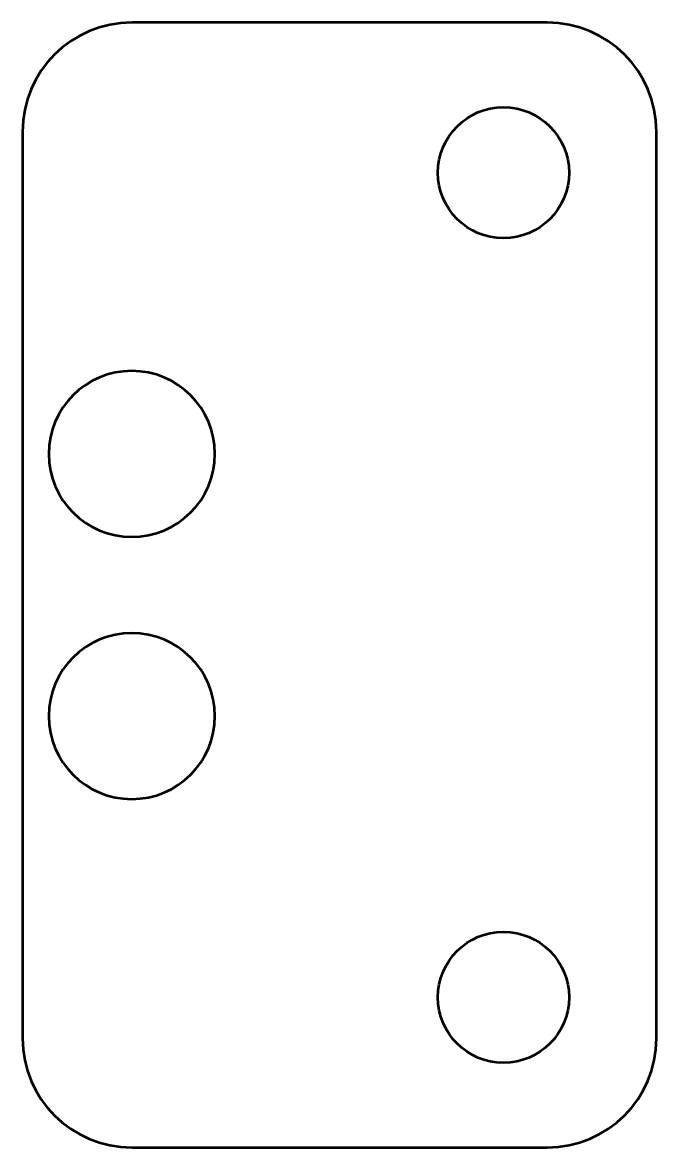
# Model space of a CAD drawing. Header units: centimetres. Extents: x -1.55 to 1.35, y -2.57 to 2.58.
import ezdxf

# ---------------------------------------------------------------- set-up
doc = ezdxf.new("R2010")
doc.units = ezdxf.units.CM
doc.header["$MEASUREMENT"] = 0
doc.layers.add('Layer 1', color=7, linetype='Continuous')

msp = doc.modelspace()

# ---------------------------------------------------------------- linework, layer by layer
at = {"layer": 'Layer 1', "lineweight": 53}
for centre in [(0.65, 1.8875), (0.65, -1.88747)]:
    msp.add_ellipse(centre, major_axis=(0, 0.3), ratio=1, dxfattribs=at)
for points, knots in [([(-1.54999, -2.07498), (-1.54999, -2.07498), (-1.54999, 2.07502), (-1.54999, 2.07502), (-1.54999, 2.07502), (-1.54999, 2.35116), (-1.32613, 2.57502), (-1.04999, 2.57502), (-1.04999, 2.57502), (-1.04999, 2.57502), (0.85001, 2.57502), (0.85001, 2.57502), (0.85001, 2.57502), (1.12615, 2.57502), (1.35001, 2.35116), (1.35001, 2.07502), (1.35001, 2.07502), (1.35001, 2.07502), (1.35001, -2.07498), (1.35001, -2.07498), (1.35001, -2.07498), (1.35001, -2.35112), (1.12615, -2.57498), (0.85001, -2.57498), (0.85001, -2.57498), (0.85001, -2.57498), (-1.04999, -2.57498), (-1.04999, -2.57498), (-1.04999, -2.57498), (-1.32613, -2.57498), (-1.54999, -2.35112), (-1.54999, -2.07498)], [0, 0, 0, 0, 0.1111111, 0.1111111, 0.1111111, 0.1111111, 0.2222222, 0.2222222, 0.2222222, 0.2222222, 0.3333333, 0.3333333, 0.3333333, 0.3333333, 0.4444444, 0.4444444, 0.4444444, 0.4444444, 0.5555556, 0.5555556, 0.5555556, 0.5555556, 0.6666667, 0.6666667, 0.6666667, 0.6666667, 0.7777778, 0.7777778, 0.7777778, 0.7777778, 1, 1, 1, 1]), ([(-1.04999, 0.21998), (-1.25986, 0.21998), (-1.42999, 0.39011), (-1.42999, 0.59998), (-1.42999, 0.59998), (-1.42999, 0.80985), (-1.25986, 0.97998), (-1.04999, 0.97998), (-1.04999, 0.97998), (-0.84012, 0.97998), (-0.66999, 0.80985), (-0.66999, 0.59998), (-0.66999, 0.59998), (-0.66999, 0.39011), (-0.84012, 0.21998), (-1.04999, 0.21998)], [0, 0, 0, 0, 0.2, 0.2, 0.2, 0.2, 0.4, 0.4, 0.4, 0.4, 0.6, 0.6, 0.6, 0.6, 1, 1, 1, 1]), ([(-1.04999, -0.98002), (-1.25986, -0.98002), (-1.42999, -0.80989), (-1.42999, -0.60002), (-1.42999, -0.60002), (-1.42999, -0.39015), (-1.25986, -0.22002), (-1.04999, -0.22002), (-1.04999, -0.22002), (-0.84012, -0.22002), (-0.66999, -0.39015), (-0.66999, -0.60002), (-0.66999, -0.60002), (-0.66999, -0.80989), (-0.84012, -0.98002), (-1.04999, -0.98002)], [0, 0, 0, 0, 0.2, 0.2, 0.2, 0.2, 0.4, 0.4, 0.4, 0.4, 0.6, 0.6, 0.6, 0.6, 1, 1, 1, 1])]:
    msp.add_open_spline(points, degree=3, knots=knots, dxfattribs=at)

doc.saveas('drawing.dxf')
